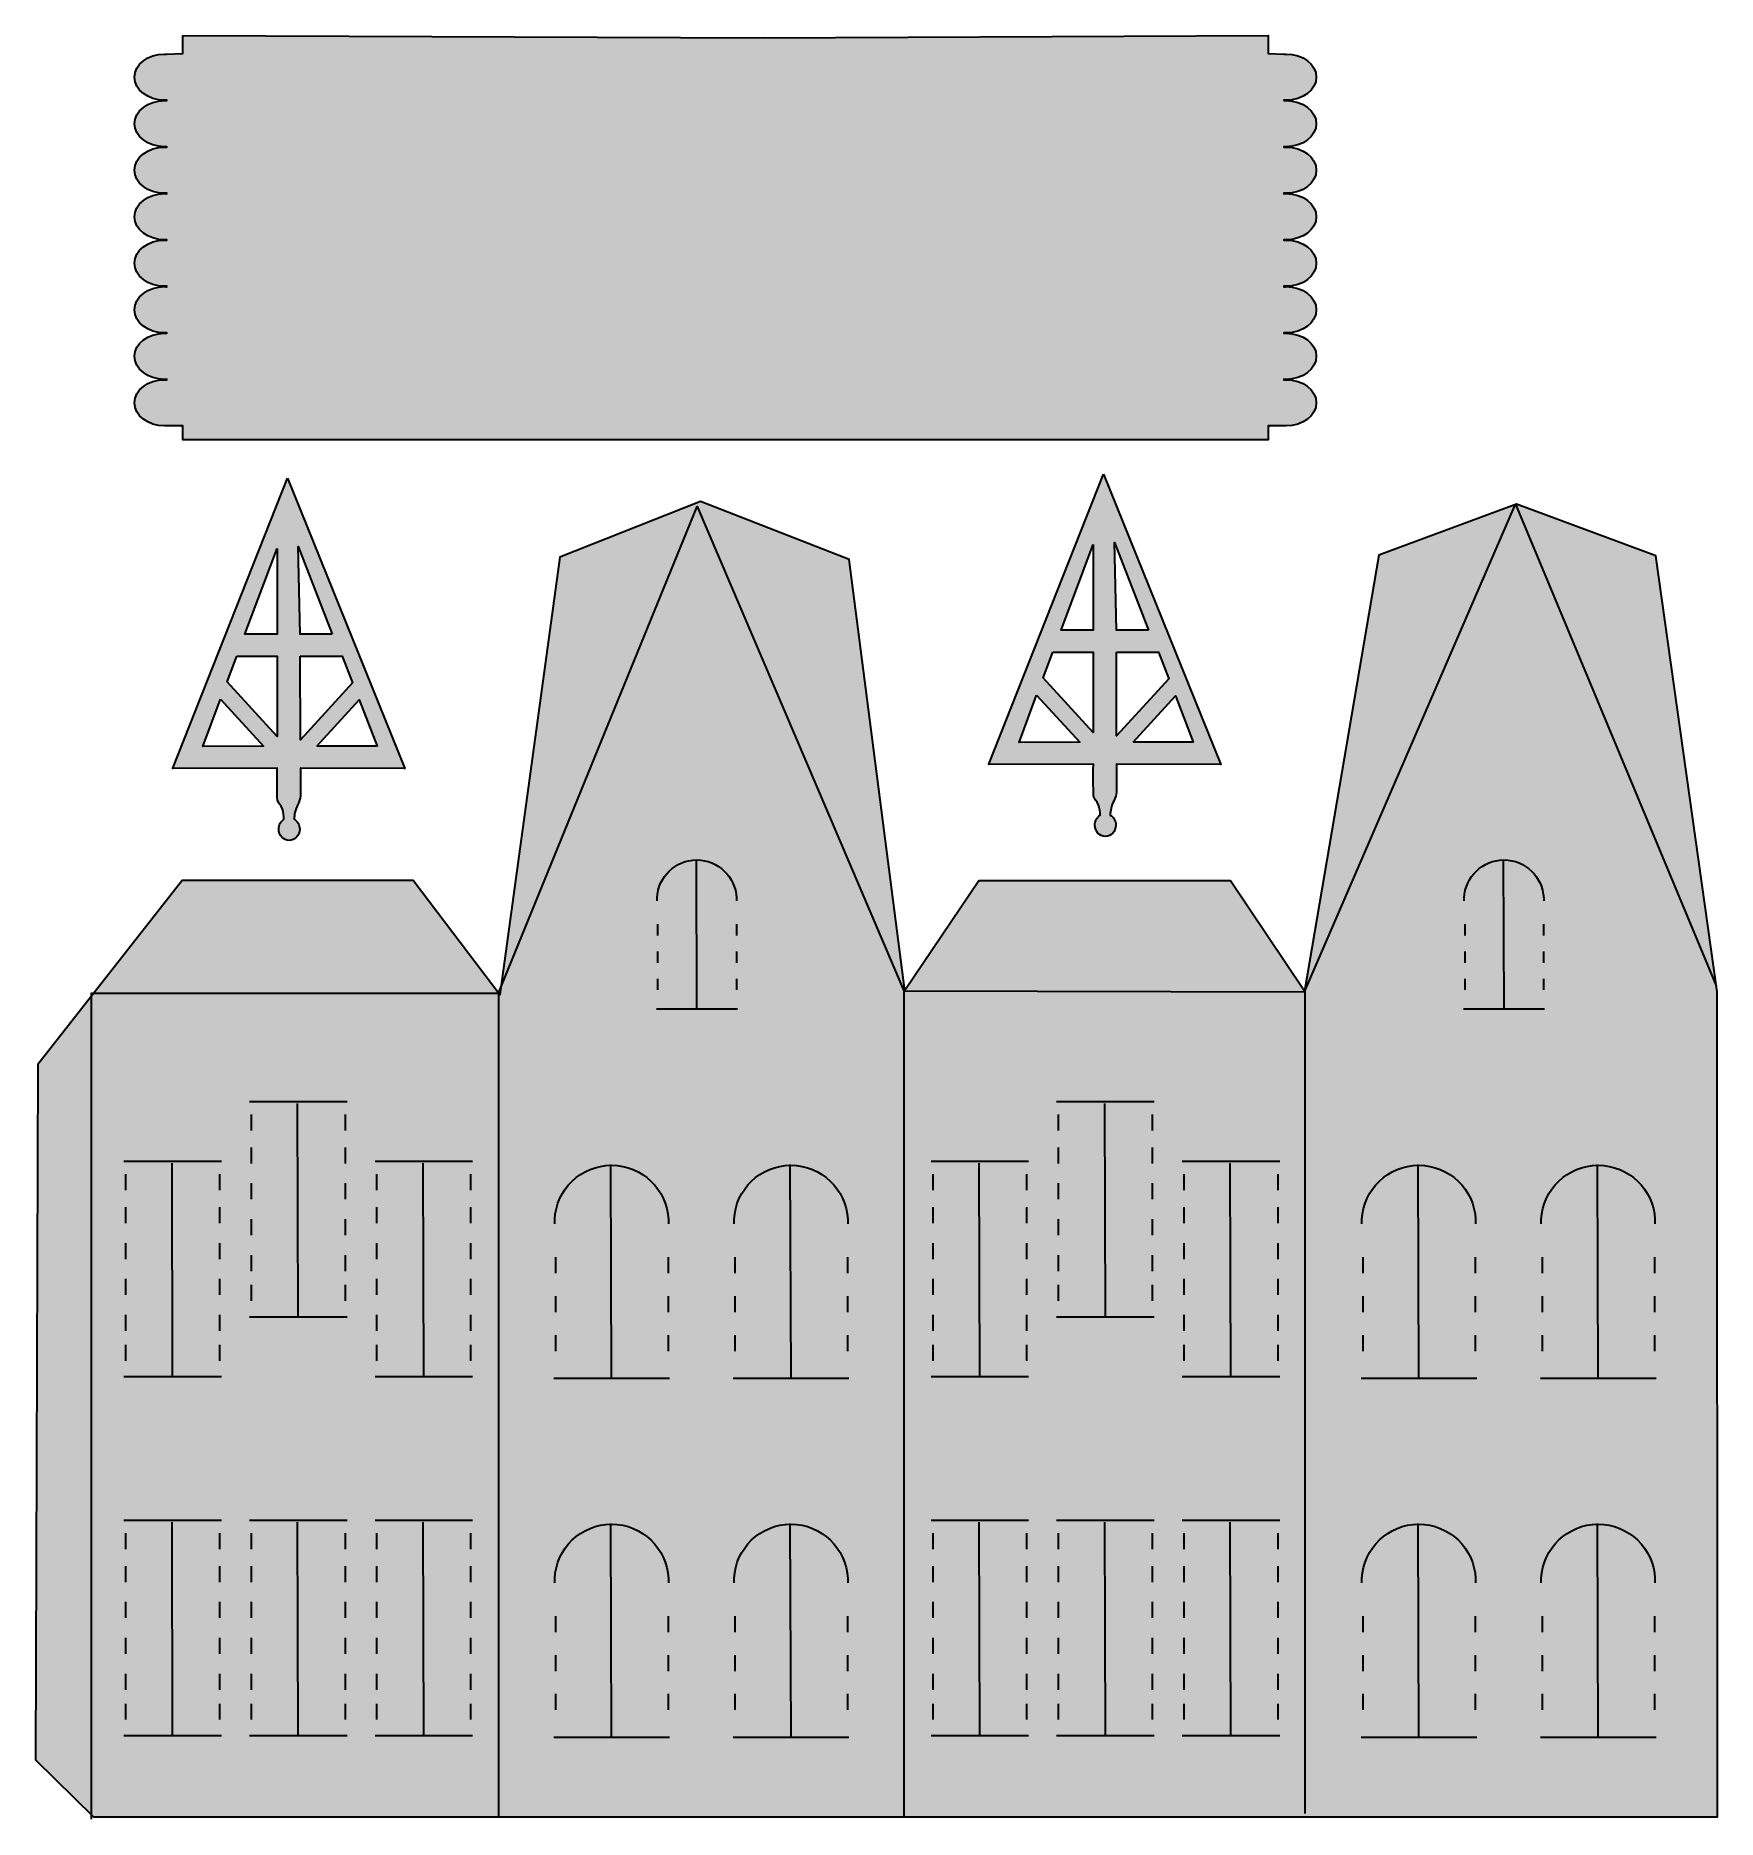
# Model space of a CAD drawing. Header units: inches. Extents: x 0.15 to 7.96, y -8.58 to -0.3.
import ezdxf

# ---------------------------------------------------------------- set-up
doc = ezdxf.new("R2010")
doc.units = ezdxf.units.IN
doc.header["$MEASUREMENT"] = 0
for name, color, linetype in [('Details', 7, 'Continuous'), ('House 1 Cut', 7, 'Continuous'), ('House 1 Score Lines', 7, 'Continuous'), ('Roof', 7, 'Continuous')]:
    doc.layers.add(name, color=color, linetype=linetype)

msp = doc.modelspace()

# ---------------------------------------------------------------- hatches: boundary and pattern name
at = {"layer": 'House 1 Cut', "true_color": 0xbbbdc0}
h = msp.add_hatch(color=9, dxfattribs=at)
h.dxf.hatch_style = 2
h.paths.add_polyline_path([(4.184, -4.7292), (3.9257, -2.7287), (3.2349, -2.4597), (2.5813, -2.7174), (2.3021, -4.75), (1.8998, -4.2192), (0.8261, -4.2192), (0.1554, -5.0739), (0.146, -8.3022), (0.4153, -8.5674), (7.959, -8.5674), (7.9583, -4.7361), (7.6737, -2.7106), (7.0254, -2.4709), (6.3868, -2.7088), (6.0417, -4.7326), (5.6978, -4.22), (4.5278, -4.22)])
at = {"layer": 'Roof', "true_color": 0x652c90}
h = msp.add_hatch(color=197, dxfattribs=at)
h.dxf.hatch_style = 2
edge = h.paths.add_edge_path()
edge.add_spline(control_points=[(0.8294, -0.2957), (0.8294, -0.2957), (0.8294, -0.3789), (0.8294, -0.3789), (0.8294, -0.3789), (0.7556, -0.3815), (0.7556, -0.3815), (0.7522, -0.3813), (0.7488, -0.3811), (0.7453, -0.3811), (0.668, -0.3811), (0.6053, -0.4291), (0.6053, -0.4883), (0.6053, -0.5476), (0.668, -0.5956), (0.7453, -0.5956), (0.7488, -0.5956), (0.7522, -0.5954), (0.7556, -0.5952), (0.7556, -0.5952), (0.7556, -0.5975), (0.7556, -0.5975), (0.7522, -0.5974), (0.7488, -0.5971), (0.7453, -0.5971), (0.668, -0.5971), (0.6053, -0.6452), (0.6053, -0.7044), (0.6053, -0.7636), (0.668, -0.8116), (0.7453, -0.8116), (0.7488, -0.8116), (0.7522, -0.8114), (0.7556, -0.8112), (0.7556, -0.8112), (0.7556, -0.8136), (0.7556, -0.8136), (0.7522, -0.8134), (0.7488, -0.8132), (0.7453, -0.8132), (0.668, -0.8132), (0.6053, -0.8612), (0.6053, -0.9204), (0.6053, -0.9797), (0.668, -1.0277), (0.7453, -1.0277), (0.7488, -1.0277), (0.7522, -1.0275), (0.7556, -1.0273), (0.7556, -1.0273), (0.7556, -1.0296), (0.7556, -1.0296), (0.7522, -1.0294), (0.7488, -1.0292), (0.7453, -1.0292), (0.668, -1.0292), (0.6053, -1.0772), (0.6053, -1.1365), (0.6053, -1.1957), (0.668, -1.2437), (0.7453, -1.2437), (0.7488, -1.2437), (0.7522, -1.2435), (0.7556, -1.2433), (0.7556, -1.2433), (0.7556, -1.2457), (0.7556, -1.2457), (0.7522, -1.2455), (0.7488, -1.2453), (0.7453, -1.2453), (0.668, -1.2453), (0.6053, -1.2933), (0.6053, -1.3525), (0.6053, -1.4117), (0.668, -1.4597), (0.7453, -1.4597), (0.7488, -1.4597), (0.7522, -1.4595), (0.7556, -1.4593), (0.7556, -1.4593), (0.7556, -1.4617), (0.7556, -1.4617), (0.7522, -1.4615), (0.7488, -1.4613), (0.7453, -1.4613), (0.668, -1.4613), (0.6053, -1.5093), (0.6053, -1.5686), (0.6053, -1.6278), (0.668, -1.6758), (0.7453, -1.6758), (0.7488, -1.6758), (0.7522, -1.6756), (0.7556, -1.6754), (0.7556, -1.6754), (0.7556, -1.6778), (0.7556, -1.6778), (0.7522, -1.6776), (0.7488, -1.6774), (0.7453, -1.6774), (0.668, -1.6774), (0.6053, -1.7254), (0.6053, -1.7846), (0.6053, -1.8438), (0.668, -1.8918), (0.7453, -1.8918), (0.7488, -1.8918), (0.7522, -1.8916), (0.7556, -1.8914), (0.7556, -1.8914), (0.7556, -1.8938), (0.7556, -1.8938), (0.7522, -1.8936), (0.7488, -1.8934), (0.7453, -1.8934), (0.668, -1.8934), (0.6053, -1.9414), (0.6053, -2.0006), (0.6053, -2.0599), (0.668, -2.1079), (0.7453, -2.1079), (0.746, -2.1079), (0.8294, -2.1076), (0.8294, -2.1076), (0.8092, -2.1077), (0.8294, -2.1079), (0.8294, -2.1079), (0.8294, -2.1079), (0.8294, -2.1723), (0.8294, -2.1723), (0.8294, -2.1723), (3.5268, -2.1723), (3.5268, -2.1723), (3.5268, -2.1723), (3.529, -2.1723), (3.529, -2.1723), (3.529, -2.1723), (5.8717, -2.1723), (5.8717, -2.1723), (5.8717, -2.1723), (5.8717, -2.1079), (5.8717, -2.1079), (5.8717, -2.1079), (5.8919, -2.1077), (5.8717, -2.1076), (5.8717, -2.1076), (5.9552, -2.1079), (5.9558, -2.1079), (6.0332, -2.1079), (6.0959, -2.0599), (6.0959, -2.0006), (6.0959, -1.9414), (6.0332, -1.8934), (5.9558, -1.8934), (5.9523, -1.8934), (5.9489, -1.8936), (5.9455, -1.8938), (5.9455, -1.8938), (5.9455, -1.8914), (5.9455, -1.8914), (5.9489, -1.8916), (5.9523, -1.8918), (5.9558, -1.8918), (6.0332, -1.8918), (6.0959, -1.8438), (6.0959, -1.7846), (6.0959, -1.7254), (6.0332, -1.6774), (5.9558, -1.6774), (5.9523, -1.6774), (5.9489, -1.6776), (5.9455, -1.6778), (5.9455, -1.6778), (5.9455, -1.6754), (5.9455, -1.6754), (5.9489, -1.6756), (5.9523, -1.6758), (5.9558, -1.6758), (6.0332, -1.6758), (6.0959, -1.6278), (6.0959, -1.5686), (6.0959, -1.5093), (6.0332, -1.4613), (5.9558, -1.4613), (5.9523, -1.4613), (5.9489, -1.4615), (5.9455, -1.4617), (5.9455, -1.4617), (5.9455, -1.4593), (5.9455, -1.4593), (5.9489, -1.4595), (5.9523, -1.4597), (5.9558, -1.4597), (6.0332, -1.4597), (6.0959, -1.4117), (6.0959, -1.3525), (6.0959, -1.2933), (6.0332, -1.2453), (5.9558, -1.2453), (5.9523, -1.2453), (5.9489, -1.2455), (5.9455, -1.2457), (5.9455, -1.2457), (5.9455, -1.2433), (5.9455, -1.2433), (5.9489, -1.2435), (5.9523, -1.2437), (5.9558, -1.2437), (6.0332, -1.2437), (6.0959, -1.1957), (6.0959, -1.1365), (6.0959, -1.0772), (6.0332, -1.0292), (5.9558, -1.0292), (5.9523, -1.0292), (5.9489, -1.0294), (5.9455, -1.0296), (5.9455, -1.0296), (5.9455, -1.0273), (5.9455, -1.0273), (5.9489, -1.0275), (5.9523, -1.0277), (5.9558, -1.0277), (6.0332, -1.0277), (6.0959, -0.9797), (6.0959, -0.9204), (6.0959, -0.8612), (6.0332, -0.8132), (5.9558, -0.8132), (5.9523, -0.8132), (5.9489, -0.8134), (5.9455, -0.8136), (5.9455, -0.8136), (5.9455, -0.8112), (5.9455, -0.8112), (5.9489, -0.8114), (5.9523, -0.8116), (5.9558, -0.8116), (6.0332, -0.8116), (6.0959, -0.7636), (6.0959, -0.7044), (6.0959, -0.6452), (6.0332, -0.5971), (5.9558, -0.5971), (5.9523, -0.5971), (5.9489, -0.5974), (5.9455, -0.5975), (5.9455, -0.5975), (5.9455, -0.5952), (5.9455, -0.5952), (5.9489, -0.5954), (5.9523, -0.5956), (5.9558, -0.5956), (6.0332, -0.5956), (6.0959, -0.5476), (6.0959, -0.4883), (6.0959, -0.4291), (6.0332, -0.3811), (5.9558, -0.3811), (5.9523, -0.3811), (5.9489, -0.3813), (5.9455, -0.3815), (5.9455, -0.3815), (5.8717, -0.3789), (5.8717, -0.3789), (5.8717, -0.3789), (5.8717, -0.2957), (5.8717, -0.2957), (5.8717, -0.2957), (3.5279, -0.3062), (3.5279, -0.3062), (3.5279, -0.3062), (0.8294, -0.2957), (0.8294, -0.2957)], knot_values=[0, 0, 0, 0, 1, 1, 1, 2, 2, 2, 3, 3, 3, 4, 4, 4, 5, 5, 5, 6, 6, 6, 7, 7, 7, 8, 8, 8, 9, 9, 9, 10, 10, 10, 11, 11, 11, 12, 12, 12, 13, 13, 13, 14, 14, 14, 15, 15, 15, 16, 16, 16, 17, 17, 17, 18, 18, 18, 19, 19, 19, 20, 20, 20, 21, 21, 21, 22, 22, 22, 23, 23, 23, 24, 24, 24, 25, 25, 25, 26, 26, 26, 27, 27, 27, 28, 28, 28, 29, 29, 29, 30, 30, 30, 31, 31, 31, 32, 32, 32, 33, 33, 33, 34, 34, 34, 35, 35, 35, 36, 36, 36, 37, 37, 37, 38, 38, 38, 39, 39, 39, 40, 40, 40, 41, 41, 41, 42, 42, 42, 43, 43, 43, 44, 44, 44, 45, 45, 45, 46, 46, 46, 47, 47, 47, 48, 48, 48, 49, 49, 49, 50, 50, 50, 51, 51, 51, 52, 52, 52, 53, 53, 53, 54, 54, 54, 55, 55, 55, 56, 56, 56, 57, 57, 57, 58, 58, 58, 59, 59, 59, 60, 60, 60, 61, 61, 61, 62, 62, 62, 63, 63, 63, 64, 64, 64, 65, 65, 65, 66, 66, 66, 67, 67, 67, 68, 68, 68, 69, 69, 69, 70, 70, 70, 71, 71, 71, 72, 72, 72, 73, 73, 73, 74, 74, 74, 75, 75, 75, 76, 76, 76, 77, 77, 77, 78, 78, 78, 79, 79, 79, 80, 80, 80, 81, 81, 81, 82, 82, 82, 83, 83, 83, 84, 84, 84, 85, 85, 85, 86, 86, 86, 87, 87, 87, 88, 88, 88, 89, 89, 89, 90, 90, 90, 91, 91, 91, 91], degree=3, periodic=1)
h = msp.add_hatch(color=197, dxfattribs=at)
h.dxf.hatch_style = 2
edge = h.paths.add_edge_path()
edge.add_spline(control_points=[(1.3159, -2.3509), (1.3159, -2.3509), (0.7828, -3.6978), (0.7828, -3.6978), (0.7828, -3.6978), (0.7821, -3.6995), (0.7821, -3.6995), (0.7821, -3.6995), (1.2682, -3.6973), (1.2682, -3.6973), (1.2682, -3.6973), (1.2671, -3.8299), (1.2695, -3.8451), (1.2718, -3.8603), (1.2845, -3.8663), (1.2926, -3.8878), (1.2979, -3.9017), (1.2993, -3.9219), (1.2996, -3.9344), (1.2851, -3.9437), (1.2753, -3.9606), (1.2754, -3.9803), (1.2754, -4.0096), (1.2972, -4.0334), (1.324, -4.0334), (1.3509, -4.0334), (1.3726, -4.0095), (1.3726, -3.9802), (1.3726, -3.9598), (1.3619, -3.9423), (1.3465, -3.9334), (1.3477, -3.9173), (1.3515, -3.8893), (1.3632, -3.8687), (1.3806, -3.8383), (1.3759, -3.8092), (1.3759, -3.8092), (1.3759, -3.8092), (1.3758, -3.6972), (1.3758, -3.6972), (1.3758, -3.6972), (1.8572, -3.6985), (1.8572, -3.6985), (1.8572, -3.6985), (1.8608, -3.6981), (1.8608, -3.6981), (1.8608, -3.6981), (1.3159, -2.3509), (1.3159, -2.3509)], knot_values=[0, 0, 0, 0, 1, 1, 1, 2, 2, 2, 3, 3, 3, 4, 4, 4, 5, 5, 5, 6, 6, 6, 7, 7, 7, 8, 8, 8, 9, 9, 9, 10, 10, 10, 11, 11, 11, 12, 12, 12, 13, 13, 13, 14, 14, 14, 15, 15, 15, 16, 16, 16, 16], degree=3, periodic=1)
h.paths.add_polyline_path([(1.5241, -3.0751), (1.3754, -3.0751), (1.366, -2.6682)])
h.paths.add_polyline_path([(1.4529, -3.5955), (1.6491, -3.3805), (1.732, -3.5953)])
h.paths.add_polyline_path([(1.3755, -3.1767), (1.5704, -3.1765), (1.6182, -3.3003), (1.3757, -3.566)])
h.paths.add_polyline_path([(1.0049, -3.3773), (1.2049, -3.5957), (0.9228, -3.596)])
h.paths.add_polyline_path([(1.08, -3.177), (1.2678, -3.1768), (1.2681, -3.5509), (1.0352, -3.2965)])
h.paths.add_polyline_path([(1.2674, -2.6772), (1.2677, -3.0752), (1.1181, -3.0753)])
h = msp.add_hatch(color=197, dxfattribs=at)
h.dxf.hatch_style = 2
edge = h.paths.add_edge_path()
edge.add_spline(control_points=[(5.1077, -2.3324), (5.1077, -2.3324), (4.5746, -3.6792), (4.5746, -3.6792), (4.5746, -3.6792), (4.5739, -3.681), (4.5739, -3.681), (4.5739, -3.681), (5.06, -3.6788), (5.06, -3.6788), (5.06, -3.6788), (5.0589, -3.8114), (5.0612, -3.8266), (5.0636, -3.8418), (5.0763, -3.8477), (5.0844, -3.8693), (5.0897, -3.8832), (5.0911, -3.9033), (5.0914, -3.9159), (5.0769, -3.9251), (5.0671, -3.9421), (5.0671, -3.9617), (5.0672, -3.9911), (5.0889, -4.0149), (5.1158, -4.0149), (5.1426, -4.0148), (5.1644, -3.991), (5.1644, -3.9616), (5.1644, -3.9412), (5.1537, -3.9237), (5.1383, -3.9148), (5.1395, -3.8988), (5.1433, -3.8708), (5.155, -3.8502), (5.1724, -3.8198), (5.1677, -3.7907), (5.1677, -3.7907), (5.1677, -3.7907), (5.1676, -3.6787), (5.1676, -3.6787), (5.1676, -3.6787), (5.649, -3.68), (5.649, -3.68), (5.649, -3.68), (5.6525, -3.6796), (5.6525, -3.6796), (5.6525, -3.6796), (5.1077, -2.3324), (5.1077, -2.3324)], knot_values=[0, 0, 0, 0, 1, 1, 1, 2, 2, 2, 3, 3, 3, 4, 4, 4, 5, 5, 5, 6, 6, 6, 7, 7, 7, 8, 8, 8, 9, 9, 9, 10, 10, 10, 11, 11, 11, 12, 12, 12, 13, 13, 13, 14, 14, 14, 15, 15, 15, 16, 16, 16, 16], degree=3, periodic=1)
h.paths.add_polyline_path([(5.3159, -3.0566), (5.1672, -3.0565), (5.1578, -2.6496)])
h.paths.add_polyline_path([(5.2447, -3.577), (5.4409, -3.362), (5.5238, -3.5767)])
h.paths.add_polyline_path([(5.1672, -3.1582), (5.3622, -3.158), (5.41, -3.2818), (5.1675, -3.5475)])
h.paths.add_polyline_path([(4.7966, -3.3587), (4.9967, -3.5772), (4.7146, -3.5775)])
h.paths.add_polyline_path([(4.8718, -3.1584), (5.0596, -3.1583), (5.0599, -3.5324), (4.8269, -3.2779)])
h.paths.add_polyline_path([(5.0592, -2.6587), (5.0595, -3.0566), (4.9099, -3.0568)])

# ---------------------------------------------------------------- linework, layer by layer
at = {"layer": 'Details', "color": 178, "lineweight": 35, "true_color": 0x010101}
for points in [[(3.2142, -4.1209), (3.2166, -4.8144)], [(6.9642, -4.1209), (6.9666, -4.8144)], [(3.0354, -4.4225), (3.0354, -4.4743)], [(3.4014, -4.4225), (3.4014, -4.4743)], [(6.7854, -4.4225), (6.7854, -4.4743)], [(7.1514, -4.4225), (7.1514, -4.4743)], [(3.0354, -4.5488), (3.0354, -4.6007)], [(3.4014, -4.5488), (3.4014, -4.6007)], [(6.7854, -4.5488), (6.7854, -4.6007)], [(7.1514, -4.5488), (7.1514, -4.6007)], [(3.0354, -4.6751), (3.0354, -4.727)], [(3.4014, -4.6751), (3.4014, -4.727)], [(6.7854, -4.6751), (6.7854, -4.727)], [(7.1514, -4.6751), (7.1514, -4.727)], [(3.0301, -4.8154), (3.2118, -4.8154), (3.4061, -4.8154)], [(6.7801, -4.8154), (6.9618, -4.8154), (7.1561, -4.8154)], [(1.5926, -5.2468), (1.3584, -5.2468), (1.1394, -5.2468)], [(1.3613, -5.254), (1.3642, -6.2453)], [(5.3426, -5.2468), (5.1084, -5.2468), (4.8894, -5.2468)], [(5.1113, -5.254), (5.1142, -6.2453)], [(1.147, -5.3056), (1.147, -5.3796)], [(1.5833, -5.3056), (1.5833, -5.3796)], [(4.897, -5.3056), (4.897, -5.3796)], [(5.3333, -5.3056), (5.3333, -5.3796)], [(1.147, -5.4583), (1.147, -5.5324)], [(1.5833, -5.4583), (1.5833, -5.5324)], [(4.897, -5.4583), (4.897, -5.5324)], [(5.3333, -5.4583), (5.3333, -5.5324)], [(1.0093, -5.5246), (0.775, -5.5246), (0.5561, -5.5246)], [(0.778, -5.5318), (0.7809, -6.5231)], [(2.1759, -5.5246), (1.9417, -5.5246), (1.7228, -5.5246)], [(1.9446, -5.5318), (1.9476, -6.5231)], [(2.817, -5.5375), (2.8204, -6.5289)], [(3.6503, -5.5375), (3.6538, -6.5289)], [(4.7593, -5.5246), (4.525, -5.5246), (4.3061, -5.5246)], [(4.528, -5.5318), (4.5309, -6.5231)], [(5.9259, -5.5246), (5.6917, -5.5246), (5.4728, -5.5246)], [(5.6946, -5.5318), (5.6976, -6.5231)], [(6.567, -5.5375), (6.5704, -6.5289)], [(7.4003, -5.5375), (7.4038, -6.5289)], [(0.5637, -5.5833), (0.5637, -5.6574)], [(1, -5.5833), (1, -5.6574)], [(1.147, -5.625), (1.147, -5.6991)], [(1.5833, -5.625), (1.5833, -5.6991)], [(1.7303, -5.5833), (1.7303, -5.6574)], [(2.1667, -5.5833), (2.1667, -5.6574)], [(4.3137, -5.5833), (4.3137, -5.6574)], [(4.75, -5.5833), (4.75, -5.6574)], [(4.897, -5.625), (4.897, -5.6991)], [(5.3333, -5.625), (5.3333, -5.6991)], [(5.4803, -5.5833), (5.4803, -5.6574)], [(5.9167, -5.5833), (5.9167, -5.6574)], [(0.5637, -5.7361), (0.5637, -5.8102)], [(1, -5.7361), (1, -5.8102)], [(1.147, -5.7917), (1.147, -5.8657)], [(1.5833, -5.7917), (1.5833, -5.8657)], [(1.7303, -5.7361), (1.7303, -5.8102)], [(2.1667, -5.7361), (2.1667, -5.8102)], [(4.3137, -5.7361), (4.3137, -5.8102)], [(4.75, -5.7361), (4.75, -5.8102)], [(4.897, -5.7917), (4.897, -5.8657)], [(5.3333, -5.7917), (5.3333, -5.8657)], [(5.4803, -5.7361), (5.4803, -5.8102)], [(5.9167, -5.7361), (5.9167, -5.8102)], [(0.5637, -5.9028), (0.5637, -5.9769)], [(1, -5.9028), (1, -5.9769)], [(1.147, -5.9583), (1.147, -6.0324)], [(1.5833, -5.9583), (1.5833, -6.0324)], [(1.7303, -5.9028), (1.7303, -5.9769)], [(2.1667, -5.9028), (2.1667, -5.9769)], [(4.3137, -5.9028), (4.3137, -5.9769)], [(4.75, -5.9028), (4.75, -5.9769)], [(4.897, -5.9583), (4.897, -6.0324)], [(5.3333, -5.9583), (5.3333, -6.0324)], [(5.4803, -5.9028), (5.4803, -5.9769)], [(5.9167, -5.9028), (5.9167, -5.9769)], [(2.5613, -5.9687), (2.5613, -6.0428)], [(3.0845, -5.9687), (3.0845, -6.0428)], [(3.3947, -5.9687), (3.3947, -6.0428)], [(3.9178, -5.9687), (3.9178, -6.0428)], [(6.3113, -5.9687), (6.3113, -6.0428)], [(6.8345, -5.9687), (6.8345, -6.0428)], [(7.1447, -5.9687), (7.1447, -6.0428)], [(7.6678, -5.9687), (7.6678, -6.0428)], [(0.5637, -6.0694), (0.5637, -6.1435)], [(1, -6.0694), (1, -6.1435)], [(1.147, -6.0972), (1.147, -6.1713)], [(1.5833, -6.0972), (1.5833, -6.1713)], [(1.7303, -6.0694), (1.7303, -6.1435)], [(2.1667, -6.0694), (2.1667, -6.1435)], [(4.3137, -6.0694), (4.3137, -6.1435)], [(4.75, -6.0694), (4.75, -6.1435)], [(4.897, -6.0972), (4.897, -6.1713)], [(5.3333, -6.0972), (5.3333, -6.1713)], [(5.4803, -6.0694), (5.4803, -6.1435)], [(5.9167, -6.0694), (5.9167, -6.1435)], [(2.5613, -6.1493), (2.5613, -6.2234)], [(3.0845, -6.1493), (3.0845, -6.2234)], [(3.3947, -6.1493), (3.3947, -6.2234)], [(3.9178, -6.1493), (3.9178, -6.2234)], [(6.3113, -6.1493), (6.3113, -6.2234)], [(6.8345, -6.1493), (6.8345, -6.2234)], [(7.1447, -6.1493), (7.1447, -6.2234)], [(7.6678, -6.1493), (7.6678, -6.2234)], [(0.5637, -6.2361), (0.5637, -6.3102)], [(1, -6.2361), (1, -6.3102)], [(1.5926, -6.2468), (1.3584, -6.2468), (1.1394, -6.2468)], [(1.7303, -6.2361), (1.7303, -6.3102)], [(2.1667, -6.2361), (2.1667, -6.3102)], [(4.3137, -6.2361), (4.3137, -6.3102)], [(4.75, -6.2361), (4.75, -6.3102)], [(5.3426, -6.2468), (5.1084, -6.2468), (4.8894, -6.2468)], [(5.4803, -6.2361), (5.4803, -6.3102)], [(5.9167, -6.2361), (5.9167, -6.3102)], [(0.5637, -6.375), (0.5637, -6.4491)], [(1, -6.375), (1, -6.4491)], [(1.7303, -6.375), (1.7303, -6.4491)], [(2.1667, -6.375), (2.1667, -6.4491)], [(2.5613, -6.3299), (2.5613, -6.4039)], [(3.0845, -6.3299), (3.0845, -6.4039)], [(3.3947, -6.3299), (3.3947, -6.4039)], [(3.9178, -6.3299), (3.9178, -6.4039)], [(4.3137, -6.375), (4.3137, -6.4491)], [(4.75, -6.375), (4.75, -6.4491)], [(5.4803, -6.375), (5.4803, -6.4491)], [(5.9167, -6.375), (5.9167, -6.4491)], [(6.3113, -6.3299), (6.3113, -6.4039)], [(6.8345, -6.3299), (6.8345, -6.4039)], [(7.1447, -6.3299), (7.1447, -6.4039)], [(7.6678, -6.3299), (7.6678, -6.4039)], [(1.0093, -6.5246), (0.775, -6.5246), (0.5561, -6.5246)], [(2.1759, -6.5246), (1.9417, -6.5246), (1.7228, -6.5246)], [(2.5538, -6.5303), (2.8135, -6.5303), (3.0913, -6.5303)], [(3.3871, -6.5303), (3.6468, -6.5303), (3.9246, -6.5303)], [(4.7593, -6.5246), (4.525, -6.5246), (4.3061, -6.5246)], [(5.9259, -6.5246), (5.6917, -6.5246), (5.4728, -6.5246)], [(6.3038, -6.5303), (6.5635, -6.5303), (6.8413, -6.5303)], [(7.1371, -6.5303), (7.3968, -6.5303), (7.6746, -6.5303)], [(1.0093, -7.1912), (0.775, -7.1912), (0.5561, -7.1912)], [(0.778, -7.1984), (0.7809, -8.1897)], [(1.5926, -7.1912), (1.3584, -7.1912), (1.1394, -7.1912)], [(1.3613, -7.1984), (1.3642, -8.1897)], [(2.1759, -7.1912), (1.9417, -7.1912), (1.7228, -7.1912)], [(1.9446, -7.1984), (1.9476, -8.1897)], [(2.817, -7.2042), (2.8204, -8.1955)], [(3.6503, -7.2042), (3.6538, -8.1955)], [(4.7593, -7.1912), (4.525, -7.1912), (4.3061, -7.1912)], [(4.528, -7.1984), (4.5309, -8.1897)], [(5.3426, -7.1912), (5.1084, -7.1912), (4.8894, -7.1912)], [(5.1113, -7.1984), (5.1142, -8.1897)], [(5.9259, -7.1912), (5.6917, -7.1912), (5.4728, -7.1912)], [(5.6946, -7.1984), (5.6976, -8.1897)], [(6.567, -7.2042), (6.5704, -8.1955)], [(7.4003, -7.2042), (7.4038, -8.1955)], [(0.5637, -7.25), (0.5637, -7.3241)], [(1, -7.25), (1, -7.3241)], [(1.147, -7.25), (1.147, -7.3241)], [(1.5833, -7.25), (1.5833, -7.3241)], [(1.7303, -7.25), (1.7303, -7.3241)], [(2.1667, -7.25), (2.1667, -7.3241)], [(4.3137, -7.25), (4.3137, -7.3241)], [(4.75, -7.25), (4.75, -7.3241)], [(4.897, -7.25), (4.897, -7.3241)], [(5.3333, -7.25), (5.3333, -7.3241)], [(5.4803, -7.25), (5.4803, -7.3241)], [(5.9167, -7.25), (5.9167, -7.3241)], [(0.5637, -7.4028), (0.5637, -7.4769)], [(1, -7.4028), (1, -7.4769)], [(1.147, -7.4028), (1.147, -7.4769)], [(1.5833, -7.4028), (1.5833, -7.4769)], [(1.7303, -7.4028), (1.7303, -7.4769)], [(2.1667, -7.4028), (2.1667, -7.4769)], [(4.3137, -7.4028), (4.3137, -7.4769)], [(4.75, -7.4028), (4.75, -7.4769)], [(4.897, -7.4028), (4.897, -7.4769)], [(5.3333, -7.4028), (5.3333, -7.4769)], [(5.4803, -7.4028), (5.4803, -7.4769)], [(5.9167, -7.4028), (5.9167, -7.4769)], [(0.5637, -7.5694), (0.5637, -7.6435)], [(1, -7.5694), (1, -7.6435)], [(1.147, -7.5694), (1.147, -7.6435)], [(1.5833, -7.5694), (1.5833, -7.6435)], [(1.7303, -7.5694), (1.7303, -7.6435)], [(2.1667, -7.5694), (2.1667, -7.6435)], [(4.3137, -7.5694), (4.3137, -7.6435)], [(4.75, -7.5694), (4.75, -7.6435)], [(4.897, -7.5694), (4.897, -7.6435)], [(5.3333, -7.5694), (5.3333, -7.6435)], [(5.4803, -7.5694), (5.4803, -7.6435)], [(5.9167, -7.5694), (5.9167, -7.6435)], [(2.5613, -7.6354), (2.5613, -7.7095)], [(3.0845, -7.6354), (3.0845, -7.7095)], [(3.3947, -7.6354), (3.3947, -7.7095)], [(3.9178, -7.6354), (3.9178, -7.7095)], [(6.3113, -7.6354), (6.3113, -7.7095)], [(6.8345, -7.6354), (6.8345, -7.7095)], [(7.1447, -7.6354), (7.1447, -7.7095)], [(7.6678, -7.6354), (7.6678, -7.7095)], [(0.5637, -7.7361), (0.5637, -7.8102)], [(1, -7.7361), (1, -7.8102)], [(1.147, -7.7361), (1.147, -7.8102)], [(1.5833, -7.7361), (1.5833, -7.8102)], [(1.7303, -7.7361), (1.7303, -7.8102)], [(2.1667, -7.7361), (2.1667, -7.8102)], [(4.3137, -7.7361), (4.3137, -7.8102)], [(4.75, -7.7361), (4.75, -7.8102)], [(4.897, -7.7361), (4.897, -7.8102)], [(5.3333, -7.7361), (5.3333, -7.8102)], [(5.4803, -7.7361), (5.4803, -7.8102)], [(5.9167, -7.7361), (5.9167, -7.8102)], [(2.5613, -7.816), (2.5613, -7.89)], [(3.0845, -7.816), (3.0845, -7.89)], [(3.3947, -7.816), (3.3947, -7.89)], [(3.9178, -7.816), (3.9178, -7.89)], [(6.3113, -7.816), (6.3113, -7.89)], [(6.8345, -7.816), (6.8345, -7.89)], [(7.1447, -7.816), (7.1447, -7.89)], [(7.6678, -7.816), (7.6678, -7.89)], [(0.5637, -7.9028), (0.5637, -7.9769)], [(1, -7.9028), (1, -7.9769)], [(1.147, -7.9028), (1.147, -7.9769)], [(1.5833, -7.9028), (1.5833, -7.9769)], [(1.7303, -7.9028), (1.7303, -7.9769)], [(2.1667, -7.9028), (2.1667, -7.9769)], [(4.3137, -7.9028), (4.3137, -7.9769)], [(4.75, -7.9028), (4.75, -7.9769)], [(4.897, -7.9028), (4.897, -7.9769)], [(5.3333, -7.9028), (5.3333, -7.9769)], [(5.4803, -7.9028), (5.4803, -7.9769)], [(5.9167, -7.9028), (5.9167, -7.9769)], [(2.5613, -7.9965), (2.5613, -8.0706)], [(3.0845, -7.9965), (3.0845, -8.0706)], [(3.3947, -7.9965), (3.3947, -8.0706)], [(3.9178, -7.9965), (3.9178, -8.0706)], [(6.3113, -7.9965), (6.3113, -8.0706)], [(6.8345, -7.9965), (6.8345, -8.0706)], [(7.1447, -7.9965), (7.1447, -8.0706)], [(7.6678, -7.9965), (7.6678, -8.0706)], [(0.5637, -8.0417), (0.5637, -8.1157)], [(1, -8.0417), (1, -8.1157)], [(1.147, -8.0417), (1.147, -8.1157)], [(1.5833, -8.0417), (1.5833, -8.1157)], [(1.7303, -8.0417), (1.7303, -8.1157)], [(2.1667, -8.0417), (2.1667, -8.1157)], [(4.3137, -8.0417), (4.3137, -8.1157)], [(4.75, -8.0417), (4.75, -8.1157)], [(4.897, -8.0417), (4.897, -8.1157)], [(5.3333, -8.0417), (5.3333, -8.1157)], [(5.4803, -8.0417), (5.4803, -8.1157)], [(5.9167, -8.0417), (5.9167, -8.1157)], [(1.0093, -8.1912), (0.775, -8.1912), (0.5561, -8.1912)], [(1.5926, -8.1912), (1.3584, -8.1912), (1.1394, -8.1912)], [(2.1759, -8.1912), (1.9417, -8.1912), (1.7228, -8.1912)], [(2.5538, -8.197), (2.8135, -8.197), (3.0913, -8.197)], [(3.3871, -8.197), (3.6468, -8.197), (3.9246, -8.197)], [(4.7593, -8.1912), (4.525, -8.1912), (4.3061, -8.1912)], [(5.3426, -8.1912), (5.1084, -8.1912), (4.8894, -8.1912)], [(5.9259, -8.1912), (5.6917, -8.1912), (5.4728, -8.1912)], [(6.3038, -8.197), (6.5635, -8.197), (6.8413, -8.197)], [(7.1371, -8.197), (7.3968, -8.197), (7.6746, -8.197)]]:
    msp.add_lwpolyline(points, dxfattribs=at)
for points in [[(3.0329, -4.314), (3.0329, -4.314), (3.033, -4.2999), (3.033, -4.2999), (3.0374, -4.2018), (3.1184, -4.1236), (3.2176, -4.1236), (3.3168, -4.1236), (3.3977, -4.2018), (3.4022, -4.2999), (3.4022, -4.2999), (3.4023, -4.314), (3.4023, -4.314)], [(6.7829, -4.314), (6.7829, -4.314), (6.783, -4.2999), (6.783, -4.2999), (6.7874, -4.2018), (6.8684, -4.1236), (6.9676, -4.1236), (7.0668, -4.1236), (7.1477, -4.2018), (7.1522, -4.2999), (7.1522, -4.2999), (7.1523, -4.314), (7.1523, -4.314)], [(2.5578, -5.8136), (2.5578, -5.8136), (2.5579, -5.7935), (2.5579, -5.7935), (2.5642, -5.6532), (2.6799, -5.5414), (2.8218, -5.5414), (2.9636, -5.5414), (3.0793, -5.6532), (3.0857, -5.7935), (3.0857, -5.7935), (3.0858, -5.8136), (3.0858, -5.8136)], [(3.3911, -5.8136), (3.3911, -5.8136), (3.3912, -5.7935), (3.3912, -5.7935), (3.3976, -5.6532), (3.5133, -5.5414), (3.6551, -5.5414), (3.797, -5.5414), (3.9127, -5.6532), (3.919, -5.7935), (3.919, -5.7935), (3.9192, -5.8136), (3.9192, -5.8136)], [(6.3078, -5.8136), (6.3078, -5.8136), (6.3079, -5.7935), (6.3079, -5.7935), (6.3142, -5.6532), (6.4299, -5.5414), (6.5718, -5.5414), (6.7136, -5.5414), (6.8293, -5.6532), (6.8357, -5.7935), (6.8357, -5.7935), (6.8358, -5.8136), (6.8358, -5.8136)], [(7.1411, -5.8136), (7.1411, -5.8136), (7.1412, -5.7935), (7.1412, -5.7935), (7.1476, -5.6532), (7.2633, -5.5414), (7.4051, -5.5414), (7.547, -5.5414), (7.6627, -5.6532), (7.669, -5.7935), (7.669, -5.7935), (7.6692, -5.8136), (7.6692, -5.8136)], [(2.5578, -7.4802), (2.5578, -7.4802), (2.5579, -7.4601), (2.5579, -7.4601), (2.5642, -7.3199), (2.6799, -7.2081), (2.8218, -7.2081), (2.9636, -7.2081), (3.0793, -7.3199), (3.0857, -7.4601), (3.0857, -7.4601), (3.0858, -7.4802), (3.0858, -7.4802)], [(3.3911, -7.4802), (3.3911, -7.4802), (3.3912, -7.4601), (3.3912, -7.4601), (3.3976, -7.3199), (3.5133, -7.2081), (3.6551, -7.2081), (3.797, -7.2081), (3.9127, -7.3199), (3.919, -7.4601), (3.919, -7.4601), (3.9192, -7.4802), (3.9192, -7.4802)], [(6.3078, -7.4802), (6.3078, -7.4802), (6.3079, -7.4601), (6.3079, -7.4601), (6.3142, -7.3199), (6.4299, -7.2081), (6.5718, -7.2081), (6.7136, -7.2081), (6.8293, -7.3199), (6.8357, -7.4601), (6.8357, -7.4601), (6.8358, -7.4802), (6.8358, -7.4802)], [(7.1411, -7.4802), (7.1411, -7.4802), (7.1412, -7.4601), (7.1412, -7.4601), (7.1476, -7.3199), (7.2633, -7.2081), (7.4051, -7.2081), (7.547, -7.2081), (7.6627, -7.3199), (7.669, -7.4601), (7.669, -7.4601), (7.6692, -7.4802), (7.6692, -7.4802)]]:
    msp.add_open_spline(points, degree=3, knots=[0, 0, 0, 0, 1, 1, 1, 2, 2, 2, 3, 3, 3, 4, 4, 4, 4], dxfattribs=at)
at = {"layer": 'House 1 Cut', "color": 179, "lineweight": 35, "true_color": 0x221f1f}
msp.add_lwpolyline([(4.184, -4.7292), (3.9257, -2.7287), (3.2349, -2.4597), (2.5813, -2.7174), (2.3021, -4.75), (1.8998, -4.2192), (0.8261, -4.2192), (0.1554, -5.0739), (0.146, -8.3022), (0.4153, -8.5674), (7.959, -8.5674), (7.9583, -4.7361), (7.6737, -2.7106), (7.0254, -2.4709), (6.3868, -2.7088), (6.0417, -4.7326), (5.6978, -4.22), (4.5278, -4.22), (4.184, -4.7292)], dxfattribs=at)
at = {"layer": 'House 1 Score Lines', "color": 179, "lineweight": 35, "true_color": 0x231f20}
for points in [[(0.4051, -8.5787), (0.4051, -4.742), (2.2968, -4.742), (3.2194, -2.4825), (4.1792, -4.7308), (6.0417, -4.7361), (7.0214, -2.4713), (7.9533, -4.7084)], [(2.2968, -4.742), (2.2968, -8.5694)], [(4.1792, -4.7308), (4.1792, -8.5694)], [(6.043, -4.7308), (6.043, -8.5509)]]:
    msp.add_lwpolyline(points, dxfattribs=at)
at = {"layer": 'Roof', "color": 179, "lineweight": 35, "true_color": 0x221f1f}
for points in [[(5.3159, -3.0566), (5.1672, -3.0565), (5.1578, -2.6496), (5.3159, -3.0566)], [(1.2674, -2.6772), (1.2677, -3.0752), (1.1181, -3.0753), (1.2674, -2.6772)], [(1.5241, -3.0751), (1.3754, -3.0751), (1.366, -2.6682), (1.5241, -3.0751)], [(5.0592, -2.6587), (5.0595, -3.0566), (4.9099, -3.0568), (5.0592, -2.6587)], [(1.08, -3.177), (1.2678, -3.1768), (1.2681, -3.5509), (1.0352, -3.2965), (1.08, -3.177)], [(1.3755, -3.1767), (1.5704, -3.1765), (1.6182, -3.3003), (1.3757, -3.566), (1.3755, -3.1767)], [(4.8718, -3.1584), (5.0596, -3.1583), (5.0599, -3.5324), (4.8269, -3.2779), (4.8718, -3.1584)], [(5.1672, -3.1582), (5.3622, -3.158), (5.41, -3.2818), (5.1675, -3.5475), (5.1672, -3.1582)], [(1.0049, -3.3773), (1.2049, -3.5957), (0.9228, -3.596), (1.0049, -3.3773)], [(1.4529, -3.5955), (1.6491, -3.3805), (1.732, -3.5953), (1.4529, -3.5955)], [(4.7966, -3.3587), (4.9967, -3.5772), (4.7146, -3.5775), (4.7966, -3.3587)], [(5.2447, -3.577), (5.4409, -3.362), (5.5238, -3.5767), (5.2447, -3.577)]]:
    msp.add_lwpolyline(points, dxfattribs=at)
at = {"layer": 'Roof', "color": 179, "lineweight": 35, "true_color": 0x211e1f}
msp.add_open_spline([(0.8294, -0.2957), (0.8294, -0.2957), (0.8294, -0.3789), (0.8294, -0.3789), (0.8294, -0.3789), (0.7556, -0.3815), (0.7556, -0.3815), (0.7522, -0.3813), (0.7488, -0.3811), (0.7453, -0.3811), (0.668, -0.3811), (0.6053, -0.4291), (0.6053, -0.4883), (0.6053, -0.5476), (0.668, -0.5956), (0.7453, -0.5956), (0.7488, -0.5956), (0.7522, -0.5954), (0.7556, -0.5952), (0.7556, -0.5952), (0.7556, -0.5975), (0.7556, -0.5975), (0.7522, -0.5974), (0.7488, -0.5971), (0.7453, -0.5971), (0.668, -0.5971), (0.6053, -0.6452), (0.6053, -0.7044), (0.6053, -0.7636), (0.668, -0.8116), (0.7453, -0.8116), (0.7488, -0.8116), (0.7522, -0.8114), (0.7556, -0.8112), (0.7556, -0.8112), (0.7556, -0.8136), (0.7556, -0.8136), (0.7522, -0.8134), (0.7488, -0.8132), (0.7453, -0.8132), (0.668, -0.8132), (0.6053, -0.8612), (0.6053, -0.9204), (0.6053, -0.9797), (0.668, -1.0277), (0.7453, -1.0277), (0.7488, -1.0277), (0.7522, -1.0275), (0.7556, -1.0273), (0.7556, -1.0273), (0.7556, -1.0296), (0.7556, -1.0296), (0.7522, -1.0294), (0.7488, -1.0292), (0.7453, -1.0292), (0.668, -1.0292), (0.6053, -1.0772), (0.6053, -1.1365), (0.6053, -1.1957), (0.668, -1.2437), (0.7453, -1.2437), (0.7488, -1.2437), (0.7522, -1.2435), (0.7556, -1.2433), (0.7556, -1.2433), (0.7556, -1.2457), (0.7556, -1.2457), (0.7522, -1.2455), (0.7488, -1.2453), (0.7453, -1.2453), (0.668, -1.2453), (0.6053, -1.2933), (0.6053, -1.3525), (0.6053, -1.4117), (0.668, -1.4597), (0.7453, -1.4597), (0.7488, -1.4597), (0.7522, -1.4595), (0.7556, -1.4593), (0.7556, -1.4593), (0.7556, -1.4617), (0.7556, -1.4617), (0.7522, -1.4615), (0.7488, -1.4613), (0.7453, -1.4613), (0.668, -1.4613), (0.6053, -1.5093), (0.6053, -1.5686), (0.6053, -1.6278), (0.668, -1.6758), (0.7453, -1.6758), (0.7488, -1.6758), (0.7522, -1.6756), (0.7556, -1.6754), (0.7556, -1.6754), (0.7556, -1.6778), (0.7556, -1.6778), (0.7522, -1.6776), (0.7488, -1.6774), (0.7453, -1.6774), (0.668, -1.6774), (0.6053, -1.7254), (0.6053, -1.7846), (0.6053, -1.8438), (0.668, -1.8918), (0.7453, -1.8918), (0.7488, -1.8918), (0.7522, -1.8916), (0.7556, -1.8914), (0.7556, -1.8914), (0.7556, -1.8938), (0.7556, -1.8938), (0.7522, -1.8936), (0.7488, -1.8934), (0.7453, -1.8934), (0.668, -1.8934), (0.6053, -1.9414), (0.6053, -2.0006), (0.6053, -2.0599), (0.668, -2.1079), (0.7453, -2.1079), (0.746, -2.1079), (0.8294, -2.1076), (0.8294, -2.1076), (0.8092, -2.1077), (0.8294, -2.1079), (0.8294, -2.1079), (0.8294, -2.1079), (0.8294, -2.1723), (0.8294, -2.1723), (0.8294, -2.1723), (3.5268, -2.1723), (3.5268, -2.1723), (3.5268, -2.1723), (3.529, -2.1723), (3.529, -2.1723), (3.529, -2.1723), (5.8717, -2.1723), (5.8717, -2.1723), (5.8717, -2.1723), (5.8717, -2.1079), (5.8717, -2.1079), (5.8717, -2.1079), (5.8919, -2.1077), (5.8717, -2.1076), (5.8717, -2.1076), (5.9552, -2.1079), (5.9558, -2.1079), (6.0332, -2.1079), (6.0959, -2.0599), (6.0959, -2.0006), (6.0959, -1.9414), (6.0332, -1.8934), (5.9558, -1.8934), (5.9523, -1.8934), (5.9489, -1.8936), (5.9455, -1.8938), (5.9455, -1.8938), (5.9455, -1.8914), (5.9455, -1.8914), (5.9489, -1.8916), (5.9523, -1.8918), (5.9558, -1.8918), (6.0332, -1.8918), (6.0959, -1.8438), (6.0959, -1.7846), (6.0959, -1.7254), (6.0332, -1.6774), (5.9558, -1.6774), (5.9523, -1.6774), (5.9489, -1.6776), (5.9455, -1.6778), (5.9455, -1.6778), (5.9455, -1.6754), (5.9455, -1.6754), (5.9489, -1.6756), (5.9523, -1.6758), (5.9558, -1.6758), (6.0332, -1.6758), (6.0959, -1.6278), (6.0959, -1.5686), (6.0959, -1.5093), (6.0332, -1.4613), (5.9558, -1.4613), (5.9523, -1.4613), (5.9489, -1.4615), (5.9455, -1.4617), (5.9455, -1.4617), (5.9455, -1.4593), (5.9455, -1.4593), (5.9489, -1.4595), (5.9523, -1.4597), (5.9558, -1.4597), (6.0332, -1.4597), (6.0959, -1.4117), (6.0959, -1.3525), (6.0959, -1.2933), (6.0332, -1.2453), (5.9558, -1.2453), (5.9523, -1.2453), (5.9489, -1.2455), (5.9455, -1.2457), (5.9455, -1.2457), (5.9455, -1.2433), (5.9455, -1.2433), (5.9489, -1.2435), (5.9523, -1.2437), (5.9558, -1.2437), (6.0332, -1.2437), (6.0959, -1.1957), (6.0959, -1.1365), (6.0959, -1.0772), (6.0332, -1.0292), (5.9558, -1.0292), (5.9523, -1.0292), (5.9489, -1.0294), (5.9455, -1.0296), (5.9455, -1.0296), (5.9455, -1.0273), (5.9455, -1.0273), (5.9489, -1.0275), (5.9523, -1.0277), (5.9558, -1.0277), (6.0332, -1.0277), (6.0959, -0.9797), (6.0959, -0.9204), (6.0959, -0.8612), (6.0332, -0.8132), (5.9558, -0.8132), (5.9523, -0.8132), (5.9489, -0.8134), (5.9455, -0.8136), (5.9455, -0.8136), (5.9455, -0.8112), (5.9455, -0.8112), (5.9489, -0.8114), (5.9523, -0.8116), (5.9558, -0.8116), (6.0332, -0.8116), (6.0959, -0.7636), (6.0959, -0.7044), (6.0959, -0.6452), (6.0332, -0.5971), (5.9558, -0.5971), (5.9523, -0.5971), (5.9489, -0.5974), (5.9455, -0.5975), (5.9455, -0.5975), (5.9455, -0.5952), (5.9455, -0.5952), (5.9489, -0.5954), (5.9523, -0.5956), (5.9558, -0.5956), (6.0332, -0.5956), (6.0959, -0.5476), (6.0959, -0.4883), (6.0959, -0.4291), (6.0332, -0.3811), (5.9558, -0.3811), (5.9523, -0.3811), (5.9489, -0.3813), (5.9455, -0.3815), (5.9455, -0.3815), (5.8717, -0.3789), (5.8717, -0.3789), (5.8717, -0.3789), (5.8717, -0.2957), (5.8717, -0.2957), (5.8717, -0.2957), (3.5279, -0.3062), (3.5279, -0.3062), (3.5279, -0.3062), (0.8294, -0.2957), (0.8294, -0.2957)], degree=3, knots=[0, 0, 0, 0, 1, 1, 1, 2, 2, 2, 3, 3, 3, 4, 4, 4, 5, 5, 5, 6, 6, 6, 7, 7, 7, 8, 8, 8, 9, 9, 9, 10, 10, 10, 11, 11, 11, 12, 12, 12, 13, 13, 13, 14, 14, 14, 15, 15, 15, 16, 16, 16, 17, 17, 17, 18, 18, 18, 19, 19, 19, 20, 20, 20, 21, 21, 21, 22, 22, 22, 23, 23, 23, 24, 24, 24, 25, 25, 25, 26, 26, 26, 27, 27, 27, 28, 28, 28, 29, 29, 29, 30, 30, 30, 31, 31, 31, 32, 32, 32, 33, 33, 33, 34, 34, 34, 35, 35, 35, 36, 36, 36, 37, 37, 37, 38, 38, 38, 39, 39, 39, 40, 40, 40, 41, 41, 41, 42, 42, 42, 43, 43, 43, 44, 44, 44, 45, 45, 45, 46, 46, 46, 47, 47, 47, 48, 48, 48, 49, 49, 49, 50, 50, 50, 51, 51, 51, 52, 52, 52, 53, 53, 53, 54, 54, 54, 55, 55, 55, 56, 56, 56, 57, 57, 57, 58, 58, 58, 59, 59, 59, 60, 60, 60, 61, 61, 61, 62, 62, 62, 63, 63, 63, 64, 64, 64, 65, 65, 65, 66, 66, 66, 67, 67, 67, 68, 68, 68, 69, 69, 69, 70, 70, 70, 71, 71, 71, 72, 72, 72, 73, 73, 73, 74, 74, 74, 75, 75, 75, 76, 76, 76, 77, 77, 77, 78, 78, 78, 79, 79, 79, 80, 80, 80, 81, 81, 81, 82, 82, 82, 83, 83, 83, 84, 84, 84, 85, 85, 85, 86, 86, 86, 87, 87, 87, 88, 88, 88, 89, 89, 89, 90, 90, 90, 91, 91, 91, 91], dxfattribs=at)
at = {"layer": 'Roof', "color": 179, "lineweight": 35, "true_color": 0x221f1f}
for points in [[(1.3159, -2.3509), (1.3159, -2.3509), (0.7828, -3.6978), (0.7828, -3.6978), (0.7828, -3.6978), (0.7821, -3.6995), (0.7821, -3.6995), (0.7821, -3.6995), (1.2682, -3.6973), (1.2682, -3.6973), (1.2682, -3.6973), (1.2671, -3.8299), (1.2695, -3.8451), (1.2718, -3.8603), (1.2845, -3.8663), (1.2926, -3.8878), (1.2979, -3.9017), (1.2993, -3.9219), (1.2996, -3.9344), (1.2851, -3.9437), (1.2753, -3.9606), (1.2754, -3.9803), (1.2754, -4.0096), (1.2972, -4.0334), (1.324, -4.0334), (1.3509, -4.0334), (1.3726, -4.0095), (1.3726, -3.9802), (1.3726, -3.9598), (1.3619, -3.9423), (1.3465, -3.9334), (1.3477, -3.9173), (1.3515, -3.8893), (1.3632, -3.8687), (1.3806, -3.8383), (1.3759, -3.8092), (1.3759, -3.8092), (1.3759, -3.8092), (1.3758, -3.6972), (1.3758, -3.6972), (1.3758, -3.6972), (1.8572, -3.6985), (1.8572, -3.6985), (1.8572, -3.6985), (1.8608, -3.6981), (1.8608, -3.6981), (1.8608, -3.6981), (1.3159, -2.3509), (1.3159, -2.3509)], [(5.1077, -2.3324), (5.1077, -2.3324), (4.5746, -3.6792), (4.5746, -3.6792), (4.5746, -3.6792), (4.5739, -3.681), (4.5739, -3.681), (4.5739, -3.681), (5.06, -3.6788), (5.06, -3.6788), (5.06, -3.6788), (5.0589, -3.8114), (5.0612, -3.8266), (5.0636, -3.8418), (5.0763, -3.8477), (5.0844, -3.8693), (5.0897, -3.8832), (5.0911, -3.9033), (5.0914, -3.9159), (5.0769, -3.9251), (5.0671, -3.9421), (5.0671, -3.9617), (5.0672, -3.9911), (5.0889, -4.0149), (5.1158, -4.0149), (5.1426, -4.0148), (5.1644, -3.991), (5.1644, -3.9616), (5.1644, -3.9412), (5.1537, -3.9237), (5.1383, -3.9148), (5.1395, -3.8988), (5.1433, -3.8708), (5.155, -3.8502), (5.1724, -3.8198), (5.1677, -3.7907), (5.1677, -3.7907), (5.1677, -3.7907), (5.1676, -3.6787), (5.1676, -3.6787), (5.1676, -3.6787), (5.649, -3.68), (5.649, -3.68), (5.649, -3.68), (5.6525, -3.6796), (5.6525, -3.6796), (5.6525, -3.6796), (5.1077, -2.3324), (5.1077, -2.3324)]]:
    msp.add_open_spline(points, degree=3, knots=[0, 0, 0, 0, 1, 1, 1, 2, 2, 2, 3, 3, 3, 4, 4, 4, 5, 5, 5, 6, 6, 6, 7, 7, 7, 8, 8, 8, 9, 9, 9, 10, 10, 10, 11, 11, 11, 12, 12, 12, 13, 13, 13, 14, 14, 14, 15, 15, 15, 16, 16, 16, 16], dxfattribs=at)

doc.saveas('drawing.dxf')
